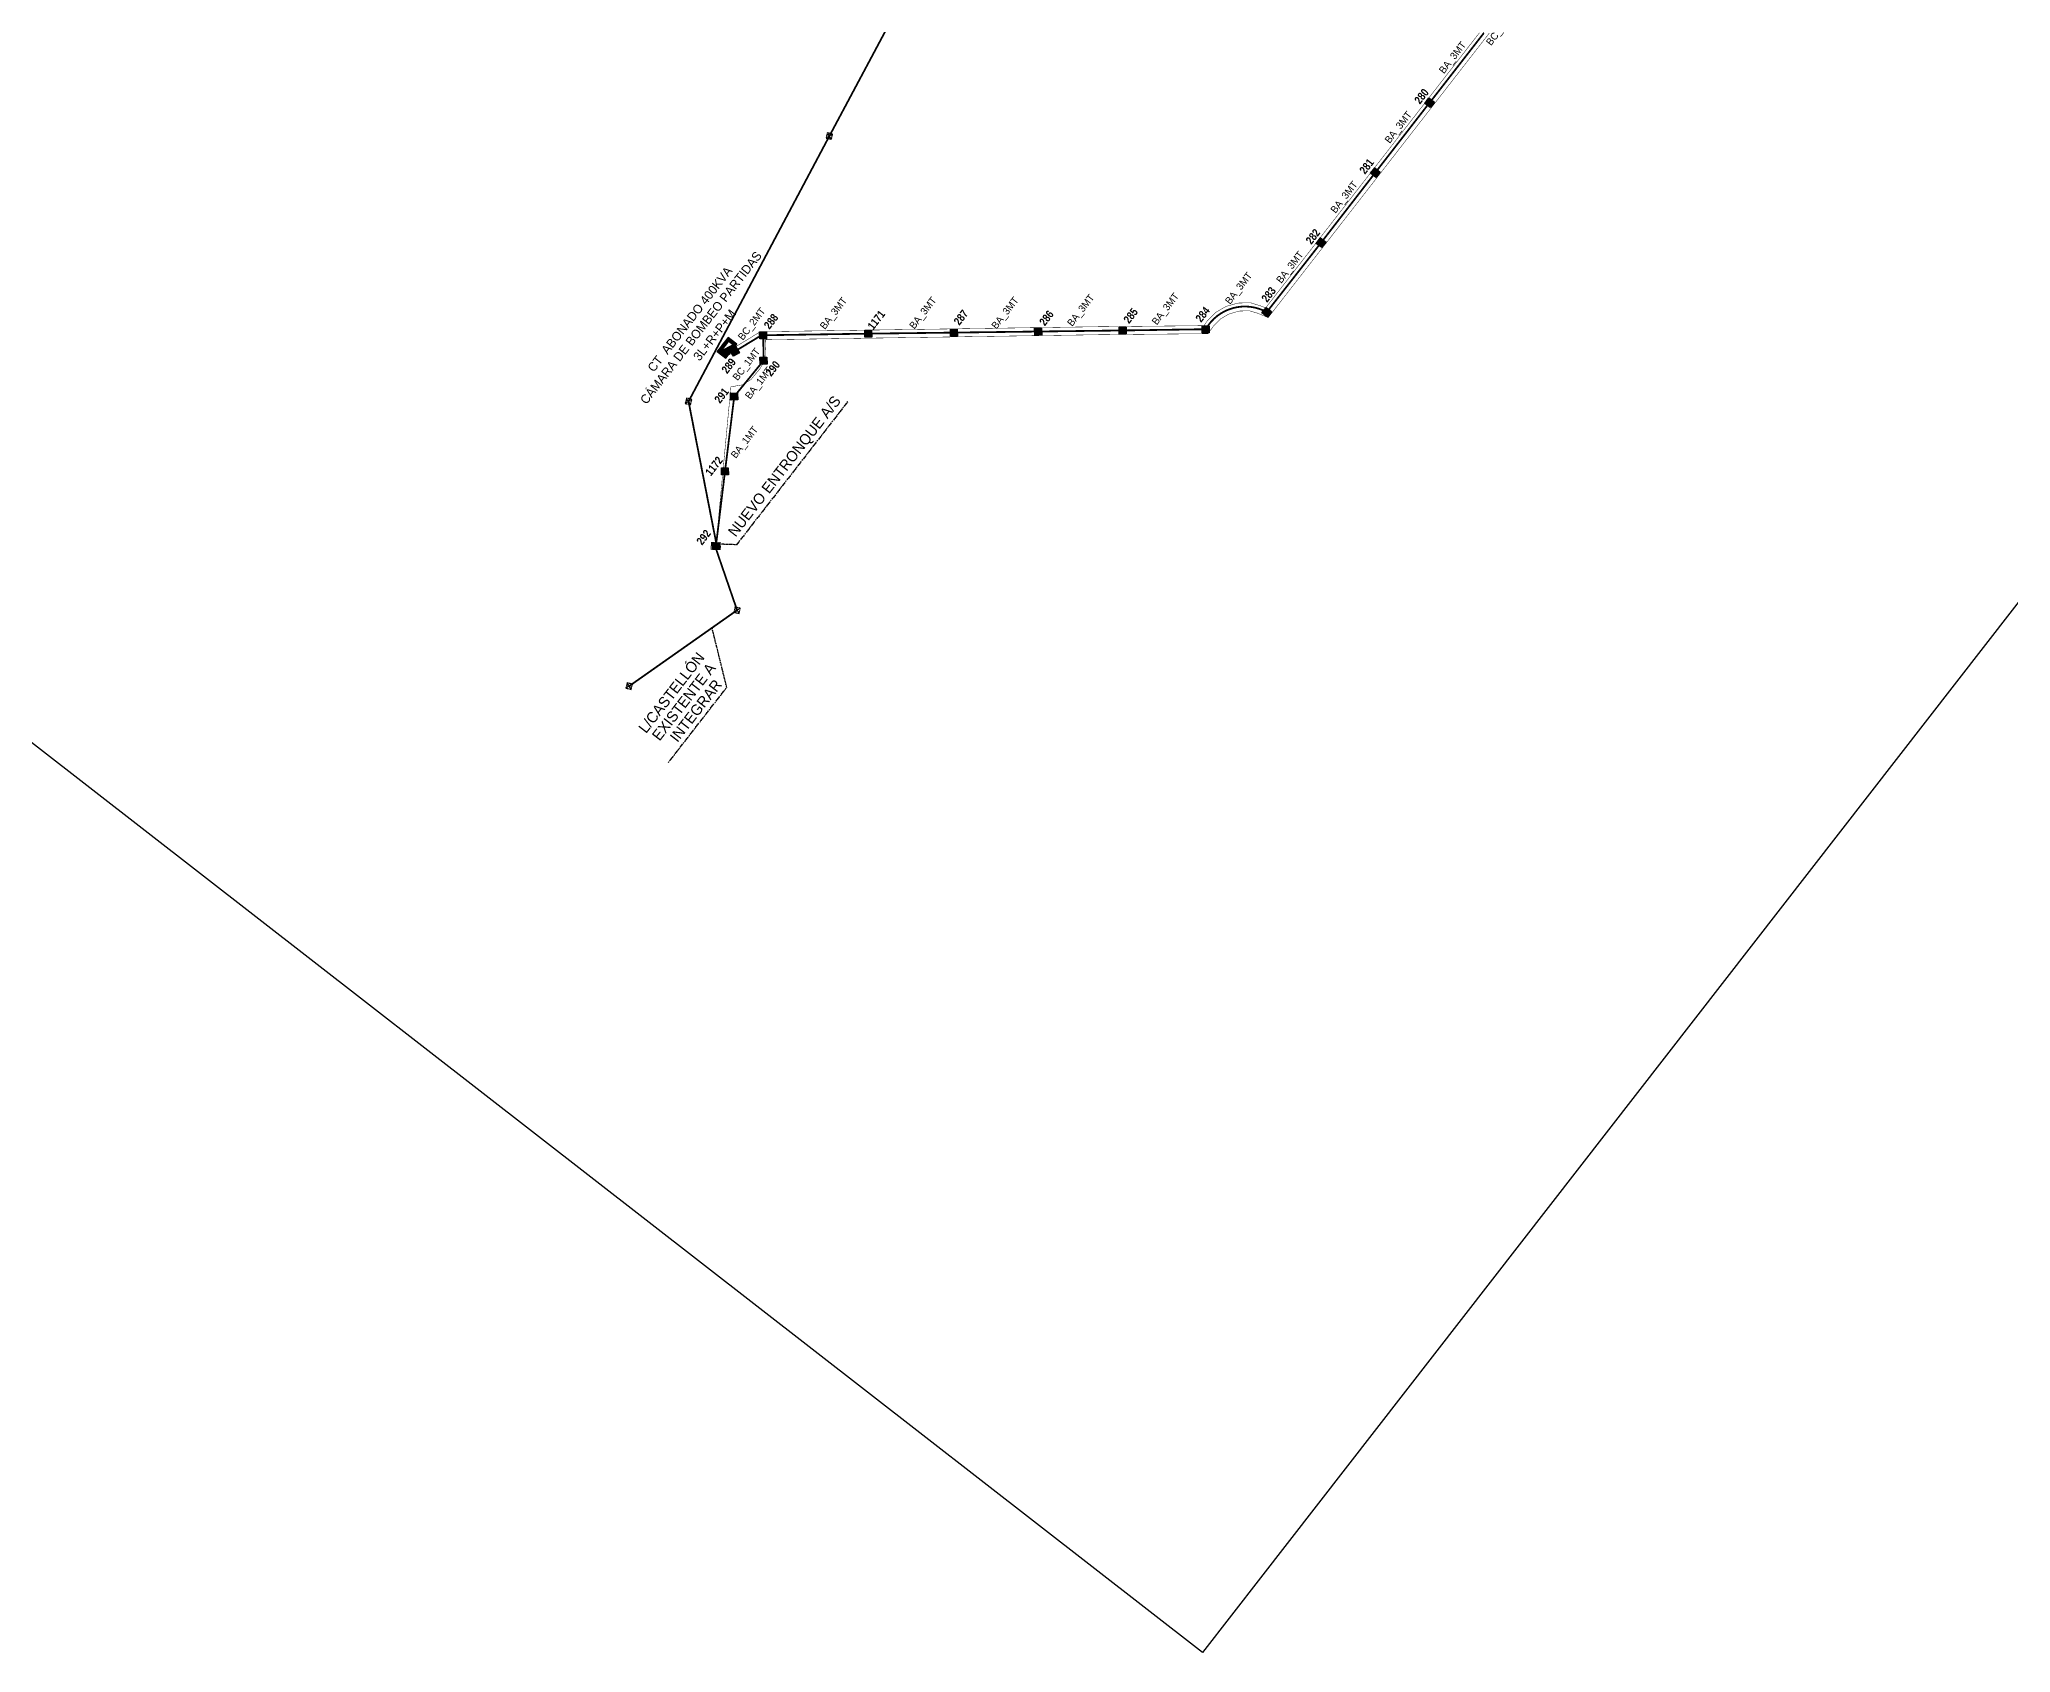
# Model space of a CAD drawing. Header units: metres. Extents: x 750363 to 753809, y 4417932 to 4421953.
# Drawn here: x 751555 to 752664, y 4417932 to 4418839 of the extents above; entities that cross this region are included whole.
import ezdxf
from ezdxf.enums import TextEntityAlignment as Align

# ---------------------------------------------------------------- set-up
doc = ezdxf.new("R2010")
doc.units = ezdxf.units.M
for name, pattern in [('RAYITAS', [0.375, 0.25, -0.125]), ('TRAZO_Y_PUNTO', [25.4, 12.7, -6.35, 0, -6.35]), ('TRAZOS2', [9.525, 6.35, -3.175]), ('VALS2', [1.25, 0.625, -0.125, 0.125, -0.125, 0.125, -0.125])]:
    doc.linetypes.add(name, pattern=pattern)
for name, color, linetype in [('0-LAMT_EXISTENTE', 20, 'VALS2'), ('0-LAMT_EXISTENTE-TXT', 5, 'VALS2'), ('1-CT-TXT', 3, 'TRAZOS2'), ('1-DESVIO-LINEA EXISTENTE', 210, 'Continuous'), ('1-LINEAS-MT', 7, 'Continuous'), ('2-ARQUETAS-CRUCE', 10, 'Continuous'), ('2-ARQUETAS-PASO', 170, 'Continuous'), ('2-ARQUETAS-TRAFO', 7, 'Continuous'), ('2-TEXTO ZANJA-MT', 7, 'Continuous'), ('2-TEXTO-ARQUETA-MT', 7, 'Continuous'), ('2-ZANJAS-MT', 10, 'Continuous'), ('C.T.', 80, 'Continuous')]:
    doc.layers.add(name, color=color, linetype=linetype)
doc.styles.add('Century', font='GOTHIC.TTF')
doc.styles.add('Century_1_2000', font='GOTHIC.TTF', dxfattribs={"height": 4})
doc.styles.add('Century_1_2500', font='GOTHIC.TTF', dxfattribs={"height": 6})
doc.styles.add('Urbanismo_1_1000', font='swisscb.ttf', dxfattribs={"height": 3})

# ---------------------------------------------------------------- blocks, each defined once
blk = doc.blocks.new('PM')
at = {"color": 192}
for p, q in [((1.5, 1.5), (-1.5, -1.5)), ((-1.5, 1.5), (1.5, -1.5))]:
    blk.add_line(p, q, dxfattribs=at)
blk.add_lwpolyline([(-1.5, -1.5), (1.5, -1.5), (1.5, 1.5), (-1.5, 1.5)], close=True, dxfattribs=at)
blk = doc.blocks.new('Arqueta 001')
h = blk.add_hatch(color=255)
h.dxf.hatch_style = 1
h.paths.add_polyline_path([(-2, 1.9), (0, 0), (1.9, 1.9)])
h.paths.add_polyline_path([(0, 0), (-2, -2), (1.9, -2)])
h = blk.add_hatch(color=256)
h.dxf.hatch_style = 1
h.paths.add_polyline_path([(0, 0), (-2, 1.9), (-2, -2)])
h.paths.add_polyline_path([(1.9, -2), (1.9, 1.9), (0, 0)])
h = blk.add_hatch(color=256)
h.dxf.hatch_style = 1
h.paths.add_polyline_path([(1.9, 1.9), (-2, 1.9), (0, 0)])
h.paths.add_polyline_path([(0, 0), (-2, -2), (1.9, -2)])
for p, q in [((-2, 1.9), (1.9, 1.9)), ((-2, -2), (-2, 1.9)), ((-2, 1.9), (1.9, -2)), ((1.9, 1.9), (-2, -2)), ((1.9, 1.9), (1.9, -2)), ((1.9, -2), (-2, -2))]:
    blk.add_line(p, q)

msp = doc.modelspace()

# ---------------------------------------------------------------- hatches: boundary and pattern name
at = {"layer": 'C.T.'}
h = msp.add_hatch(dxfattribs=at)
h.set_pattern_fill('ANSI31', color=3, scale=0.1, angle=-89.9882, style=0)
h.set_pattern_definition([(97.13186, (752796.76828, 4419506.07853), (-0.31504352, -0.03941866), [])])
h.paths.add_polyline_path([(751942.4, 4418671.7), (751936.3, 4418663.9), (751941.2, 4418660.1), (751947.3, 4418667.9)])
h.paths.add_polyline_path([(751942.7, 4418669.6), (751945.2, 4418667.6), (751941, 4418662.2), (751938.4, 4418664.1)], flags=16)
msp.add_hatch(color=256, dxfattribs=at).paths.add_polyline_path([(751938.4, 4418664.1), (751941, 4418662.2), (751945.2, 4418667.6)])

# ---------------------------------------------------------------- linework, layer by layer
msp.add_lwpolyline([(750362.6, 4419366.9), (751925.9, 4421379.1), (753772.5, 4419944.5), (752209.3, 4417932.3)], close=True)
at = {"layer": '0-LAMT_EXISTENTE', "color": 31, "linetype": 'TRAZO_Y_PUNTO', "ltscale": 0.5, "const_width": 1, "elevation": 1.3}
msp.add_lwpolyline([(753045.1, 4420419.5), (752998.2, 4420375.8), (752921.5, 4420256.7), (752823.7, 4420106.5), (752736.8, 4419973.3), (752651, 4419840.3), (752555.6, 4419693.8), (752481.5, 4419579.5), (752395.9, 4419447.8), (752322.7, 4419335.5), (752235.9, 4419201.2), (752155.1, 4419077.1), (752066.9, 4418911.4), (751999.4, 4418785), (751920.2, 4418635.8), (751935.7, 4418556.5)], dxfattribs=at)
at = {"layer": '0-LAMT_EXISTENTE', "color": 32, "ltscale": 15, "const_width": 1, "elevation": 1.3}
msp.add_lwpolyline([(751935.8, 4418552.4), (751947.5, 4418518.4), (751886.8, 4418475.7)], dxfattribs=at)
at = {"layer": '0-LAMT_EXISTENTE-TXT', "color": 6, "elevation": 1.3}
for points in [[(752009.7, 4418635.6), (751947.2, 4418555.2), (751938.3, 4418555.5)], [(751908.8, 4418432.7), (751941.7, 4418475), (751933.4, 4418508.5)]]:
    msp.add_lwpolyline(points, dxfattribs=at)
at = {"layer": '1-DESVIO-LINEA EXISTENTE', "linetype": 'Continuous', "const_width": 0.25}
msp.add_lwpolyline([(751935.6, 4418554.5), (751944, 4418644), (751950.5, 4418645.1), (751955.4, 4418648.2), (751960.3, 4418654.1), (751963.1, 4418658.8), (751963.6, 4418670.5), (752150.4, 4418673.3), (752212.4, 4418673.9), (752215.3, 4418678), (752219.4, 4418682.2), (752224.3, 4418685), (752229.9, 4418686.6), (752235.6, 4418686.8), (752240.3, 4418685.4), (752244.9, 4418683.5), (752246.2, 4418682.9), (752370.6, 4418842.9)], dxfattribs=at)
at = {"layer": '1-DESVIO-LINEA EXISTENTE', "const_width": 0.25, "elevation": 1.3}
for points in [[(751935.6, 4418556.5), (751932.9, 4418556.6), (751932.8, 4418552.5), (751935.5, 4418552.4)], [(751932.8, 4418552.5), (751938.3, 4418556.4)], [(751932.9, 4418556.6), (751938.2, 4418552.3)], [(751935.6, 4418556.5), (751938.3, 4418556.4), (751938.2, 4418552.3), (751935.5, 4418552.4)]]:
    msp.add_lwpolyline(points, dxfattribs=at)
at = {"layer": '1-LINEAS-MT', "color": 80, "const_width": 0.25}
for points in [[(751942.5, 4418661.7), (751961.2, 4418673), (752150.3, 4418675.8), (752211.1, 4418676.4), (752213.4, 4418679.6), (752217.8, 4418684.2), (752223.3, 4418687.3), (752229.6, 4418689.1), (752235.9, 4418689.3), (752241.2, 4418687.7), (752245.4, 4418686), (752367.5, 4418842.9), (752366.2, 4418844.7), (752364.2, 4418849.4), (752363.5, 4418855.2), (752363.8, 4418860.9), (752366.7, 4418870), (752383.8, 4418856.7)], [(751941.5, 4418663.4), (751960.6, 4418675), (752150.3, 4418677.8), (752210.1, 4418678.4), (752211.8, 4418680.9), (752216.6, 4418685.8), (752222.5, 4418689.2), (752229.2, 4418691.1), (752236.2, 4418691.3), (752241.8, 4418689.6), (752244.8, 4418688.4), (752365, 4418843)]]:
    msp.add_lwpolyline(points, dxfattribs=at)
at = {"layer": '2-ZANJAS-MT', "const_width": 1}
for points in [[(752367.5, 4418842.9), (752337, 4418803.7)], [(752306.5, 4418764.5), (752276, 4418725.1)], [(752276, 4418725.1), (752245.4, 4418686)], [(752021.3, 4418673.9), (751962.2, 4418673)], [(752021.3, 4418673.9), (752069.5, 4418674.5)], [(752069.5, 4418674.5), (752116.9, 4418675.1)], [(752116.9, 4418675.1), (752164.4, 4418675.7)], [(752164.4, 4418675.7), (752211.1, 4418676.4)], [(751946.2, 4418663.9), (751945, 4418664.9)]]:
    msp.add_lwpolyline(points, dxfattribs=at)
for points, elevation in [([(752337, 4418803.8), (752306.5, 4418764.5)], 0), ([(751945.9, 4418638.6), (751962.4, 4418658.8)], 1.3), ([(751940.7, 4418596.5), (751945.9, 4418638.6)], 1.3), ([(751935.6, 4418554.5), (751940.7, 4418596.5)], 1.3)]:
    msp.add_lwpolyline(points, dxfattribs=dict(at, elevation=elevation))
msp.add_lwpolyline([(752245.4, 4418686, 0.41056), (752211.1, 4418676.4, 2.892225)], format="xyb", dxfattribs=at)
at = {"layer": '2-ZANJAS-MT', "linetype": 'RAYITAS', "ltscale": 4, "const_width": 1}
msp.add_lwpolyline([(751961.2, 4418673), (751946.2, 4418663.9)], dxfattribs=at)
at = {"layer": '2-ZANJAS-MT', "linetype": 'RAYITAS', "ltscale": 4, "const_width": 1, "elevation": 1.3}
msp.add_lwpolyline([(751962.4, 4418658.8), (751962.2, 4418673)], dxfattribs=at)
at = {"layer": 'C.T.'}
msp.add_line((751945.2, 4418667.6, 1.3), (751938.4, 4418664.1, 1.3), dxfattribs=at)
at = {"layer": 'C.T.', "color": 7, "elevation": 1.3}
for points in [[(751941.2, 4418660.1), (751947.3, 4418667.9), (751942.4, 4418671.7), (751936.3, 4418663.9)], [(751941, 4418662.2), (751945.2, 4418667.6), (751942.7, 4418669.6), (751938.4, 4418664.1)]]:
    msp.add_lwpolyline(points, close=True, dxfattribs=at)

# ---------------------------------------------------------------- block references
at = {"layer": '0-LAMT_EXISTENTE', "rotation": 255.9200329694507}
for p in [(751999.4, 4418785, 1.3), (751920.2, 4418635.8, 1.3), (751947.5, 4418518.4, 1.3), (751886.8, 4418475.7, 1.3)]:
    msp.add_blockref('PM', p, dxfattribs=at)
at = {"layer": '2-ARQUETAS-CRUCE', "rotation": 0.8532075979726061}
msp.add_blockref('Arqueta 001', (751962.2, 4418673), dxfattribs=at)
at = {"layer": '2-ARQUETAS-PASO'}
for p, rotation in [((752337, 4418803.8), 52.13185961270396), ((752306.5, 4418764.5), 52.13185961270396), ((752276, 4418725.1), 52.13185961270396), ((752245.4, 4418686), 52.13185961270396), ((752021.3, 4418673.9), 0.7747595952461384), ((752069.5, 4418674.5), 0.7747595952461384), ((752116.9, 4418675.1), 0.7747596159418232), ((752164.4, 4418675.7), 0.7747596159418232), ((752211.1, 4418676.4), 0.8532075979726061), ((751962.4, 4418658.8), 0.8532075979726061), ((751945.9, 4418638.6, 1.3), 0.8532075979726061), ((751940.7, 4418596.5, 1.3), 0.8532075979726061), ((751935.6, 4418554.5, 1.3), 0.8532075979726061)]:
    msp.add_blockref('Arqueta 001', p, dxfattribs=dict(at, rotation=rotation))
at = {"layer": '2-ARQUETAS-TRAFO', "rotation": 31.13938094377833}
msp.add_blockref('Arqueta 001', (751946.2, 4418663.9), dxfattribs=at)

# ---------------------------------------------------------------- texts
at = {"layer": '0-LAMT_EXISTENTE-TXT', "style": 'Century_1_2500'}
for s, p in [('NUEVO ENTRONQUE A/S', (751974.6, 4418599, 1.3)), ('L/CASTELLÓN', (751910, 4418472.5, 1.3)), ('EXISTENTE A', (751917.5, 4418466.9, 1.3)), ('INTEGRAR', (751924.3, 4418461.9, 1.3))]:
    msp.add_text(s, height=6, rotation=52.195, dxfattribs=at).set_placement(p, align=Align.MIDDLE)
at = {"layer": '1-CT-TXT', "color": 5, "style": 'Century'}
for s, p in [('CÁMARA DE BOMBEO PARTIDAS', (751929.1, 4418675.7, 1.3)), ('CT  ABONADO 400KVA', (751922.9, 4418680.5, 1.3)), ('3L+R+P+M', (751936.8, 4418671.6, 1.3))]:
    msp.add_text(s, height=5, rotation=52.1319, dxfattribs=at).set_placement(p, align=Align.CENTER)
at = {"layer": '2-TEXTO ZANJA-MT', "char_height": 4, "attachment_point": 1, "rotation": 52.1633, "style": 'Century_1_2000'}
for s, insert in [('BC_3MT', (752368.4, 4418838, -8.1)), ('BA_3MT', (752341.9, 4418822.2, -9.4)), ('BA_3MT', (752311.4, 4418783, -9.4)), ('BA_3MT', (752280.9, 4418743.7, -9.4)), ('BA_3MT', (752250.4, 4418704.3, -9.4)), ('BA_3MT', (752221.6, 4418692.5, -8.1)), ('BA_3MT', (751993.7, 4418678.4, -6.7)), ('BA_3MT', (752044, 4418678.6, -6.7)), ('BA_3MT', (752090.2, 4418678.6, 1.3)), ('BA_3MT', (752132.8, 4418680.1, -8.1)), ('BA_3MT', (752180.4, 4418680.9, -8.1)), ('BC_2MT', (751947.6, 4418672.3, 1.3)), ('BC_1MT', (751944.6, 4418649.6, -8.1)), ('BA_1MT', (751951.6, 4418639.2, -6.7)), ('BA_1MT', (751943.6, 4418605.9, -6.7))]:
    msp.add_mtext_dynamic_manual_height_columns(s, width=8.228, gutter_width=10, heights=[0], dxfattribs=dict(at, insert=insert))
at = {"layer": '2-TEXTO-ARQUETA-MT', "char_height": 4.5, "attachment_point": 5, "rotation": 52.1633, "style": 'Urbanismo_1_1000'}
for s, insert, width in [('280', (752332.5, 4418807.4, 1.3), 5.702), ('281', (752301.6, 4418768, 1.3), 5.242), ('282', (752271.4, 4418728.5, 1.3), 5.714), ('283', (752246.5, 4418695.9, 1.3), 5.722), ('288', (751966.6, 4418680.8, 1.3), 5.698), ('1171', (752025.8, 4418681.6, 1.3), 5.702), ('287', (752073.4, 4418683, 1.3), 5.702), ('286', (752121.5, 4418682.7, 1.3), 5.702), ('285', (752168.9, 4418684, 1.3), 5.698), ('284', (752209.4, 4418684.7, 1.3), 5.726), ('289', (751942.8, 4418655.8, 1.3), 5.69), ('290', (751967.6, 4418654.3, 1.3), 5.702), ('291', (751938.8, 4418639.1, 1.3), 5.242), ('1172', (751934.5, 4418599.4, 1.3), 5.242), ('292', (751928.7, 4418559.4, 1.3), 5.714)]:
    msp.add_mtext(s, dxfattribs=dict(at, insert=insert, width=width))

doc.saveas('drawing.dxf')
